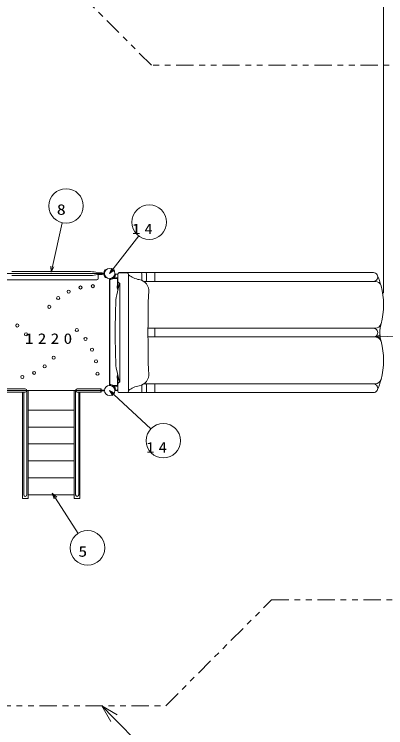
# Model space of a CAD drawing. Units: millimetres on the paper. Extents: x 0 to 420, y -594 to 297.
# Drawn here: x 186.4 to 250.9, y 92.7 to 216.6 of the extents above; entities that cross this region are included whole.
import ezdxf
from ezdxf.enums import TextEntityAlignment as Align

# ---------------------------------------------------------------- set-up
doc = ezdxf.new("R2010")
doc.units = ezdxf.units.MM
doc.linetypes.add('USER3', pattern=[8, 3, -1, 1, -1, 1, -1])
for name, color, linetype, lineweight in [('2D', 7, 'Continuous', 13), ('2D_DIMENSION', 7, 'Continuous', 13), ('2D_OUTLINE', 7, 'USER3', 13), ('AM_5', 7, 'Continuous', 13), ('TEXT', 7, 'Continuous', 13)]:
    doc.layers.add(name, color=color, linetype=linetype, lineweight=lineweight)
doc.styles.add('ＭＳ ゴシック', font='')
doc.styles.get('ＭＳ ゴシック').set_extended_font_data('MS Gothic')

msp = doc.modelspace()

# ---------------------------------------------------------------- linework, layer by layer
at = {"layer": '2D'}
for p, q in [((202.319, 172.174), (202.304, 172.187)), ((202.06, 171.545), (183.539, 171.545)), ((199.649, 171.88), (185.95, 171.88)), ((199.649, 171.212), (185.95, 171.212)), ((195.989, 171.546), (189.61, 171.546)), ((201.649, 171.686), (200.843, 171.686)), ((201.649, 171.406), (200.849, 171.406)), ((200.949, 171.406), (200.949, 170.666)), ((201.649, 171.406), (201.649, 171.686)), ((201.917, 171.636), (201.649, 171.636)), ((201.939, 171.546), (201.649, 171.546)), ((201.917, 171.546), (201.649, 171.546)), ((201.917, 171.546), (201.649, 171.546)), ((201.917, 171.456), (201.649, 171.456)), ((202.319, 170.917), (202.304, 170.904)), ((203.831, 171.433), (204.382, 171.433)), ((203.831, 171.433), (204.382, 171.433)), ((203.978, 171.39), (203.845, 171.41)), ((204.235, 171.41), (204.233, 171.401)), ((204.365, 170.186), (204.365, 171.403)), ((204.382, 171.433), (204.382, 168.772)), ((204.382, 171.433), (204.382, 168.772)), ((204.492, 171.709), (208.556, 171.709)), ((204.619, 171.657), (205.991, 171.657)), ((206.245, 171.403), (206.245, 161.278)), ((208.539, 171.582), (208.539, 170.361)), ((208.556, 171.709), (248.772, 171.709)), ((209.344, 171.582), (209.344, 170.312)), ((210.829, 171.582), (210.829, 170.312)), ((184.85, 170.466), (200.749, 170.466)), ((202.949, 152.135), (202.949, 170.657)), ((202.978, 170.658), (202.991, 170.658)), ((202.979, 152.132), (202.978, 170.658)), ((202.978, 170.658), (202.991, 170.658)), ((202.979, 152.132), (202.978, 170.658)), ((203.075, 170.667), (203.134, 170.678)), ((203.075, 170.667), (203.134, 170.678)), ((203.097, 170.652), (203.119, 170.521)), ((203.119, 170.521), (203.121, 170.522)), ((203.121, 170.522), (203.143, 170.525)), ((203.572, 170.706), (204.288, 170.706)), ((204.379, 170.797), (203.68, 170.797)), ((204.288, 170.706), (204.288, 168.829)), ((204.379, 168.829), (204.379, 170.797)), ((204.749, 161.278), (204.749, 169.693)), ((208.867, 170.185), (249.132, 170.185)), ((204.237, 169.395), (204.364, 169.395)), ((204.237, 169.019), (204.237, 169.395)), ((204.364, 169.019), (204.237, 169.019)), ((204.288, 168.829), (204.379, 168.829)), ((204.364, 169.395), (204.364, 169.019)), ((204.749, 161.278), (204.749, 152.864)), ((206.245, 151.154), (206.245, 161.278)), ((209.617, 162.057), (249.132, 162.057)), ((210.829, 161.93), (210.829, 160.66)), ((209.616, 160.533), (249.132, 160.533)), ((204.237, 153.772), (204.237, 153.396)), ((204.364, 153.772), (204.237, 153.772)), ((204.288, 153.963), (204.379, 153.963)), ((204.288, 152.086), (204.288, 153.963)), ((204.364, 153.396), (204.364, 153.772)), ((204.379, 153.963), (204.379, 151.995)), ((204.382, 153.785), (204.382, 151.247)), ((204.382, 153.785), (204.382, 151.247)), ((204.237, 153.396), (204.364, 153.396)), ((204.365, 152.371), (204.365, 151.154)), ((208.915, 152.405), (249.132, 152.405)), ((183.539, 151.246), (202.06, 151.246)), ((184.1, 151.518), (188.3, 151.518)), ((188.572, 151.246), (197.028, 151.246)), ((188.572, 133.13), (188.572, 151.246)), ((188.8, 132.524), (188.8, 151.246)), ((196.8, 132.524), (196.8, 151.246)), ((197.028, 133.13), (197.028, 151.246)), ((201.5, 151.518), (197.3, 151.518)), ((201.4, 151.518), (201.4, 150.974)), ((201.5, 151.518), (201.5, 150.974)), ((202.059, 151.278), (201.5, 151.278)), ((202.059, 151.214), (201.5, 151.214)), ((203.097, 152.14), (203.119, 152.271)), ((203.119, 152.271), (203.121, 152.27)), ((203.121, 152.27), (203.143, 152.266)), ((203.572, 152.086), (204.288, 152.086)), ((204.379, 151.995), (203.68, 151.995)), ((203.838, 151.247), (203.838, 151.276)), ((203.838, 151.247), (203.838, 151.276)), ((204.382, 151.247), (203.838, 151.247)), ((204.382, 151.247), (203.838, 151.247)), ((203.978, 151.402), (203.845, 151.382)), ((204.235, 151.382), (204.233, 151.391)), ((208.539, 152.196), (208.539, 151.008)), ((209.344, 152.278), (209.344, 151.008)), ((210.829, 152.278), (210.829, 151.008)), ((184.1, 150.974), (188.3, 150.974)), ((187.8, 132.524), (187.8, 150.974)), ((188.028, 133.13), (188.028, 150.974)), ((201.5, 150.974), (197.3, 150.974)), ((197.572, 133.13), (197.572, 150.974)), ((197.8, 132.524), (197.8, 150.974)), ((204.492, 150.881), (208.556, 150.881)), ((204.619, 150.9), (205.991, 150.9)), ((208.556, 150.881), (248.772, 150.881)), ((196.8, 147.846), (188.8, 147.846)), ((196.8, 144.909), (188.8, 144.909)), ((196.8, 141.972), (188.8, 141.972)), ((196.8, 139.035), (188.8, 139.035)), ((196.8, 136.098), (188.8, 136.098)), ((188.8, 132.524), (187.8, 132.524)), ((196.8, 133.161), (188.8, 133.161)), ((197.8, 132.524), (196.8, 132.524))]:
    msp.add_line(p, q, dxfattribs=at)
for centre, radius in [((202.949, 171.546), 0.889), ((202.949, 171.546), 0.889), ((195.846, 168.419), 0.27), ((197.889, 169.122), 0.27), ((200.036, 169.36), 0.27), ((194.007, 167.286), 0.27), ((192.46, 165.777), 0.27), ((186.909, 162.531), 0.27), ((188.418, 160.985), 0.27), ((197.253, 161.735), 0.27), ((198.762, 160.189), 0.27), ((199.895, 158.35), 0.27), ((193.211, 156.942), 0.27), ((200.597, 156.307), 0.27), ((191.664, 155.434), 0.27), ((187.783, 153.598), 0.27), ((189.825, 154.301), 0.27), ((200.836, 154.16), 0.27), ((202.95, 151.246), 0.891), ((202.949, 151.246), 0.889), ((202.949, 151.246), 0.889)]:
    msp.add_circle(centre, radius, dxfattribs=at)
for centre, radius, start, end in [((202.949, 171.546), 1.01, 139.70168, 220.29832), ((202.949, 171.546), 0.89, 135.05104, 224.94896), ((202.209, 172.173), 0.04, 102.82201, 139.70168), ((202.227, 172.095), 0.12, 50.20818, 102.82201), ((199.649, 168.111), 3.768, 71.53521, 90), ((199.649, 174.98), 3.768, 270, 288.36672), ((201.917, 171.676), 0.04, 270, 312.14378), ((201.917, 171.416), 0.04, 47.85622, 90), ((202.915, 171.58), 0.946, 281.10919, 349.118), ((202.969, 171.531), 0.868, 280.95746, 353.55378), ((202.969, 171.531), 0.868, 280.95746, 353.55378), ((202.977, 171.522), 1.01, 279.4654, 352.49565), ((204.619, 171.403), 0.254, 90, 180), ((205.991, 171.403), 0.254, 0, 90), ((208.765, 174.516), 4.082, 231.88513, 260.55347), ((208.412, 171.582), 0.127, 0, 90), ((209.217, 171.582), 0.127, 0, 90), ((210.702, 171.582), 0.127, 0, 90), ((248.772, 170.947), 0.762, 269.99995, 90.00005), ((237.853, 166.121), 12.7, 15.12167, 23.91602), ((200.749, 170.666), 0.2, 270, 0), ((202.209, 170.918), 0.04, 220.29832, 257.17799), ((202.227, 170.996), 0.12, 257.17799, 309.79182), ((202.991, 171.058), 0.4, 270, 282.16866), ((202.991, 171.058), 0.4, 270, 282.16866), ((224.174, 164.008), 20.358, 163.26763, 169.08418), ((204.619, 170.186), 0.254, 180, 255.87871), ((204.495, 169.693), 0.254, 0, 75.87871), ((207.77, 168.536), 1.981, 353.99163, 80.55347), ((209.217, 170.312), 0.127, 270, 0), ((210.702, 170.312), 0.127, 270, 0), ((249.132, 169.169), 1.016, 15.12167, 90), ((237.853, 166.121), 12.7, 344.87834, 15.12167), ((214.29, 165.914), 10.291, 169.08418, 179.21283), ((257.045, 165.483), 47.391, 176.55711, 181.45917), ((-26.908, 169.228), 230.93, 358.02728, 359.21283), ((1896.522, 123.29), 1687.351, 178.60815, 178.70996), ((249.132, 163.073), 1.016, 270, 344.87834), ((254.965, 161.295), 5.08, 162.67291, 197.32708), ((-26.908, 153.329), 230.93, 0.78717, 1.97272), ((1896.522, 199.267), 1687.351, 181.29004, 181.39185), ((210.702, 161.93), 0.127, 0, 90), ((248.772, 161.295), 0.762, 269.99995, 90.00005), ((210.702, 160.66), 0.127, 270, 0), ((249.132, 159.517), 1.016, 15.12167, 90), ((237.853, 156.469), 12.7, 344.87833, 15.12167), ((257.045, 157.074), 47.391, 178.54083, 183.44289), ((214.29, 156.643), 10.291, 180.78717, 190.91582), ((224.174, 158.549), 20.358, 190.91582, 196.73237), ((207.77, 154.021), 1.981, 279.44653, 6.00837), ((204.619, 152.371), 0.254, 104.12129, 180), ((204.495, 152.864), 0.254, 284.12129, 0), ((209.217, 152.278), 0.127, 0, 90), ((210.702, 152.278), 0.127, 0, 90), ((248.772, 151.643), 0.762, 269.99995, 90.00005), ((249.132, 153.421), 1.016, 270, 344.87833), ((237.853, 156.469), 12.7, 336.08398, 344.87833), ((188.3, 151.246), 0.272, 270, 90), ((197.3, 151.246), 0.272, 90, 270), ((202.926, 151.182), 0.952, 46.53246, 86.8365), ((202.926, 151.182), 0.952, 46.53246, 86.8365), ((202.915, 151.212), 0.946, 10.882, 78.89081), ((202.977, 151.27), 1.01, 7.50435, 80.5346), ((203.016, 151.276), 0.822, 0, 46.53246), ((203.016, 151.276), 0.822, 0, 46.53246), ((204.619, 151.154), 0.254, 180, 270), ((205.991, 151.154), 0.254, 270, 0), ((208.765, 148.04), 4.082, 99.44653, 128.11487), ((208.412, 151.008), 0.127, 270, 0), ((209.217, 151.008), 0.127, 270, 0), ((210.702, 151.008), 0.127, 270, 0), ((188.3, 133.13), 0.272, 180, 0), ((197.3, 133.13), 0.272, 180, 0)]:
    msp.add_arc(centre, radius, start, end, dxfattribs=at)
at = {"layer": '2D_DIMENSION'}
for p, q in [((250.553, 168.121), (250.553, 258.988)), ((250.553, 168.121), (250.553, 258.988)), ((201.591, 96.501), (203.702, 94.369)), ((201.591, 96.501), (204.273, 94.935)), ((203.131, 93.804), (201.591, 96.501)), ((203.702, 94.369), (210.337, 87.67))]:
    msp.add_line(p, q, dxfattribs=at)
at = {"layer": '2D_OUTLINE'}
for p, q in [((210.231, 207.709), (197.453, 220.486)), ((265.533, 207.709), (210.231, 207.709)), ((212.711, 96.524), (231.068, 114.881)), ((231.068, 114.881), (265.533, 114.881)), ((134.774, 96.524), (212.711, 96.524))]:
    msp.add_line(p, q, dxfattribs=at)
at = {"layer": 'AM_5'}
for p, q in [((194.721, 180.353), (193.017, 172.764)), ((207.996, 178.091), (203.56, 172.338)), ((192.756, 172.823), (192.798, 171.789)), ((193.017, 172.764), (192.798, 171.789)), ((192.798, 171.789), (193.279, 172.706)), ((203.348, 172.501), (202.949, 171.546)), ((203.56, 172.338), (202.949, 171.546)), ((202.949, 171.546), (203.772, 172.174)), ((260.408, 161.073), (250.026, 160.582)), ((250.013, 160.85), (249.027, 160.535)), ((250.026, 160.582), (249.027, 160.535)), ((249.027, 160.535), (250.038, 160.315)), ((202.949, 151.246), (203.497, 150.368)), ((203.863, 150.759), (202.949, 151.246)), ((203.68, 150.563), (202.949, 151.246)), ((210.089, 144.578), (203.68, 150.563)), ((192.98, 133.398), (193.298, 132.413)), ((193.748, 132.704), (192.98, 133.398)), ((193.523, 132.559), (192.98, 133.398)), ((197.48, 126.441), (193.523, 132.559))]:
    msp.add_line(p, q, dxfattribs=at)
for centre in [(195.378, 183.28), (209.828, 180.467), (212.281, 142.53), (199.109, 123.922)]:
    msp.add_circle(centre, 3, dxfattribs=at)

# ---------------------------------------------------------------- texts
at = {"layer": 'AM_5', "style": 'ＭＳ ゴシック', "width": 1.25}
for s, p in [('8', (193.771, 181.197)), ('5', (197.502, 121.838))]:
    msp.add_text(s, height=1.833, dxfattribs=at).set_placement(p, align=Align.BOTTOM_LEFT)
at = {"layer": 'AM_5', "char_height": 1.833, "attachment_point": 7, "style": 'ＭＳ ゴシック'}
for insert in [(206.852, 178.384), (209.305, 140.447)]:
    msp.add_mtext('\\T1.5;\\W1.15;14', dxfattribs=dict(at, insert=insert))
at = {"layer": 'TEXT', "insert": (188.216, 159.313), "char_height": 1.833, "attachment_point": 7, "style": 'ＭＳ ゴシック'}
msp.add_mtext('\\T1.5;\\W1.2;1220', dxfattribs=at)

doc.saveas('drawing.dxf')
